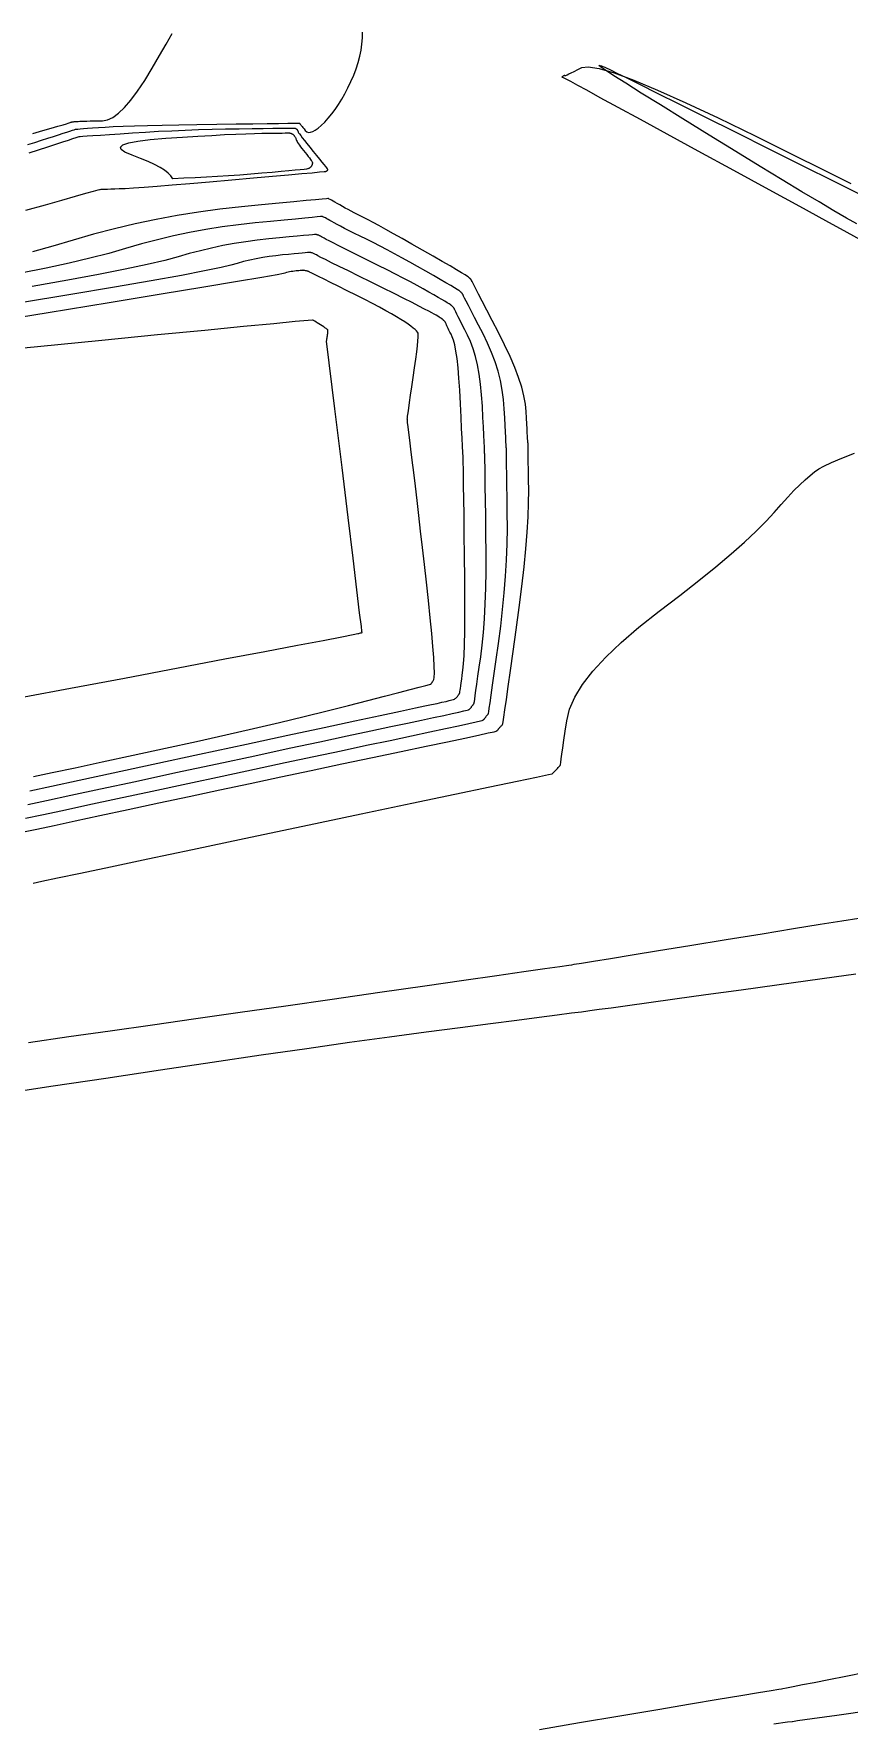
# Model space of a CAD drawing. Header units: metres. Extents: x 729358 to 732680, y 1423022 to 1426117.
# Drawn here: x 731076.9 to 731117.9, y 1425602.3 to 1425687.4 of the extents above; entities that cross this region are included whole.
import ezdxf

# ---------------------------------------------------------------- set-up
doc = ezdxf.new("R2010")
doc.units = ezdxf.units.M
doc.header["$MEASUREMENT"] = 0
doc.layers.add('CONTOUR', color=59, linetype='Continuous')
doc.layers.add('INDEX-CON', color=252, linetype='Continuous')

# ---------------------------------------------------------------- blocks, each defined once
blk = doc.blocks.new('ct 50 rai')
at = {"layer": 'CONTOUR'}
for points in [[(74.554, -97.227), (74.917, -97.116), (75.254, -97.011), (75.566, -96.912), (75.853, -96.819), (76.11, -96.735), (76.334, -96.661), (76.525, -96.599), (76.682, -96.548), (76.806, -96.507), (76.897, -96.478), (76.954, -96.46), (76.978, -96.453), (77.007, -96.45), (77.081, -96.445), (77.199, -96.436), (77.362, -96.425), (77.569, -96.41), (77.821, -96.393), (78.117, -96.373), (78.458, -96.35), (78.863, -96.326), (79.353, -96.304), (79.927, -96.283), (80.586, -96.264), (81.33, -96.246), (82.158, -96.23), (83.07, -96.215), (84.068, -96.202), (85.042, -96.19), (85.887, -96.18), (86.602, -96.171), (87.187, -96.164), (87.642, -96.158), (87.968, -96.154), (88.163, -96.152), (88.229, -96.151), (88.23, -96.151), (88.231, -96.152), (88.232, -96.152), (88.233, -96.152), (88.234, -96.153), (88.235, -96.153), (88.236, -96.153), (88.238, -96.154), (88.239, -96.155), (88.24, -96.156), (88.242, -96.156), (88.243, -96.157), (88.244, -96.158), (88.245, -96.159), (88.246, -96.16), (88.247, -96.162), (88.248, -96.163), (88.249, -96.165), (88.25, -96.167), (88.251, -96.169), (88.252, -96.171), (88.253, -96.173), (88.255, -96.176), (88.256, -96.179), (88.261, -96.187), (88.274, -96.205), (88.296, -96.233), (88.325, -96.27), (88.363, -96.317), (88.409, -96.374), (88.463, -96.441), (88.525, -96.517), (88.598, -96.582), (88.685, -96.613), (88.787, -96.611), (88.902, -96.575), (89.032, -96.505), (89.176, -96.402), (89.335, -96.265), (89.507, -96.095), (89.685, -95.899), (89.859, -95.687), (90.03, -95.457), (90.196, -95.21), (90.36, -94.947), (90.519, -94.666), (90.675, -94.368), (90.828, -94.053), (90.968, -93.731), (91.09, -93.412), (91.191, -93.096), (91.273, -92.783), (91.335, -92.473), (91.378, -92.166), (91.401, -91.861), (91.405, -91.56)], [(116.243, -139.006), (115.146, -139.158), (113.818, -139.342), (112.26, -139.558), (110.47, -139.806), (108.683, -140.053), (107.135, -140.267), (105.825, -140.449), (104.753, -140.597), (103.919, -140.712), (103.324, -140.795), (102.966, -140.844), (102.847, -140.861), (102.847, -140.861), (102.847, -140.861), (102.846, -140.861), (102.846, -140.861), (102.846, -140.861), (102.846, -140.861), (102.845, -140.861), (102.845, -140.861), (102.743, -140.874), (102.437, -140.914), (101.927, -140.98), (101.214, -141.072), (100.297, -141.19), (99.177, -141.335), (97.852, -141.506), (96.325, -141.703), (94.62, -141.927), (92.765, -142.179), (90.76, -142.457), (88.606, -142.762), (86.301, -143.095), (83.846, -143.454), (81.241, -143.841), (78.486, -144.254), (75.833, -144.655), (73.534, -145.002)], [(74.591, -142.441), (76.621, -142.154), (78.702, -141.859), (80.835, -141.556), (83.02, -141.245), (85.256, -140.926), (87.544, -140.599), (89.883, -140.264), (92.275, -139.92), (94.541, -139.595), (96.505, -139.312), (98.167, -139.074), (99.526, -138.878), (100.584, -138.726), (101.339, -138.618), (101.793, -138.552), (101.944, -138.531), (101.944, -138.531), (101.944, -138.531), (101.945, -138.531), (101.945, -138.531), (101.945, -138.531), (101.945, -138.531), (101.945, -138.531), (101.946, -138.531), (102.067, -138.511), (102.431, -138.452), (103.038, -138.353), (103.887, -138.215), (104.979, -138.037), (106.313, -137.82), (107.89, -137.564), (109.709, -137.268), (111.529, -136.972), (113.107, -136.715), (114.443, -136.497), (115.537, -136.319), (116.389, -136.18)], [(116.295, -101.219), (115.777, -100.93), (115.141, -100.564), (114.387, -100.12), (113.515, -99.6), (112.525, -99.003), (111.418, -98.329), (110.193, -97.578), (108.85, -96.751), (107.537, -95.938), (106.402, -95.232), (105.443, -94.634), (104.662, -94.143), (104.059, -93.759), (103.632, -93.482), (103.384, -93.313), (103.312, -93.25), (103.337, -93.246), (103.378, -93.253), (103.436, -93.269), (103.509, -93.296), (103.598, -93.332), (103.704, -93.379), (103.825, -93.436), (103.963, -93.503), (104.214, -93.628), (104.676, -93.858), (105.35, -94.194), (106.235, -94.636), (107.332, -95.183), (108.64, -95.835), (110.159, -96.593), (111.89, -97.456), (113.611, -98.315), (115.104, -99.06), (116.367, -99.69)], [(117.023, -176.091), (115.285, -176.337), (114.044, -176.513), (113.299, -176.618), (113.05, -176.654), (113.049, -176.654), (113.049, -176.654), (113.048, -176.654), (113.047, -176.654), (113.046, -176.654), (113.046, -176.654), (113.045, -176.654), (113.044, -176.655), (112.809, -176.686), (112.105, -176.78)], [(100.325, -177.04), (102.339, -176.692), (104.364, -176.351), (106.269, -176.033), (107.92, -175.758), (109.317, -175.525), (110.46, -175.335), (111.349, -175.187), (111.984, -175.081), (112.365, -175.017), (112.493, -174.996), (112.559, -174.983), (112.758, -174.944), (113.09, -174.879), (113.554, -174.789), (114.151, -174.672), (114.88, -174.53), (115.741, -174.361), (116.735, -174.167)]]:
    blk.add_lwpolyline(points, dxfattribs=at)
at = {"layer": 'CONTOUR', "flags": 128}
for points in [[(81.855, -98.946), (81.766, -98.808), (81.63, -98.668), (81.447, -98.524), (81.216, -98.379), (80.937, -98.23), (80.611, -98.08), (80.237, -97.926), (79.815, -97.77), (79.452, -97.619), (79.254, -97.481), (79.219, -97.355), (79.349, -97.241), (79.644, -97.139), (80.102, -97.05), (80.725, -96.973), (81.512, -96.908), (82.348, -96.853), (83.118, -96.805), (83.821, -96.763), (84.458, -96.728), (85.028, -96.701), (85.532, -96.679), (85.97, -96.665), (86.34, -96.658), (86.658, -96.654), (86.934, -96.651), (87.169, -96.648), (87.363, -96.646), (87.516, -96.644), (87.629, -96.644), (87.7, -96.643), (87.73, -96.644), (87.741, -96.645), (87.752, -96.647), (87.765, -96.65), (87.779, -96.654), (87.794, -96.659), (87.811, -96.665), (87.829, -96.673), (87.847, -96.681), (87.867, -96.69), (87.885, -96.7), (87.902, -96.712), (87.918, -96.724), (87.934, -96.737), (87.949, -96.752), (87.963, -96.767), (87.975, -96.784), (87.988, -96.802), (88.001, -96.824), (88.015, -96.849), (88.03, -96.877), (88.044, -96.908), (88.06, -96.942), (88.076, -96.98), (88.092, -97.02), (88.113, -97.067), (88.144, -97.122), (88.183, -97.185), (88.231, -97.257), (88.289, -97.337), (88.355, -97.426), (88.431, -97.523), (88.515, -97.629), (88.599, -97.733), (88.672, -97.825), (88.734, -97.904), (88.785, -97.972), (88.825, -98.027), (88.855, -98.071), (88.874, -98.102), (88.881, -98.121), (88.883, -98.134), (88.884, -98.148), (88.884, -98.162), (88.883, -98.178), (88.881, -98.194), (88.878, -98.21), (88.874, -98.227), (88.869, -98.245), (88.863, -98.263), (88.855, -98.281), (88.847, -98.298), (88.837, -98.314), (88.826, -98.33), (88.814, -98.345), (88.801, -98.36), (88.787, -98.374), (88.771, -98.388), (88.755, -98.4), (88.738, -98.412), (88.72, -98.422), (88.702, -98.432), (88.682, -98.441), (88.662, -98.449), (88.641, -98.455), (88.587, -98.464), (88.465, -98.479), (88.277, -98.498), (88.023, -98.523), (87.702, -98.553), (87.314, -98.589), (86.859, -98.63), (86.338, -98.676), (85.783, -98.723), (85.227, -98.766), (84.668, -98.806), (84.109, -98.842), (83.547, -98.873), (82.985, -98.902), (82.42, -98.926), (81.855, -98.946)], [(74.452, -131.155), (75.262, -130.98), (76.303, -130.757), (77.576, -130.483), (79.08, -130.16), (80.815, -129.787), (82.621, -129.399), (84.339, -129.03), (85.969, -128.682), (87.51, -128.352), (88.963, -128.043), (90.328, -127.753), (91.604, -127.483), (92.793, -127.232), (93.866, -127.005), (94.799, -126.808), (95.591, -126.639), (96.242, -126.5), (96.753, -126.389), (97.122, -126.308), (97.351, -126.255), (97.439, -126.232), (97.457, -126.222), (97.474, -126.211), (97.489, -126.2), (97.504, -126.187), (97.518, -126.174), (97.532, -126.159), (97.544, -126.144), (97.556, -126.128), (97.568, -126.111), (97.58, -126.093), (97.593, -126.076), (97.608, -126.058), (97.623, -126.041), (97.638, -126.022), (97.655, -126.004), (97.673, -125.986), (97.69, -125.967), (97.705, -125.95), (97.718, -125.932), (97.729, -125.916), (97.738, -125.9), (97.745, -125.885), (97.75, -125.87), (97.754, -125.856), (97.764, -125.789), (97.788, -125.616), (97.828, -125.336), (97.883, -124.951), (97.953, -124.459), (98.038, -123.861), (98.137, -123.157), (98.252, -122.347), (98.366, -121.489), (98.463, -120.64), (98.544, -119.801), (98.608, -118.971), (98.655, -118.151), (98.686, -117.341), (98.7, -116.541), (98.697, -115.75), (98.687, -115.013), (98.678, -114.374), (98.671, -113.832), (98.664, -113.389), (98.66, -113.044), (98.656, -112.796), (98.654, -112.647), (98.653, -112.595), (98.653, -112.592), (98.653, -112.59), (98.653, -112.586), (98.653, -112.583), (98.653, -112.58), (98.653, -112.576), (98.653, -112.572), (98.652, -112.569), (98.652, -112.564), (98.652, -112.558), (98.651, -112.55), (98.65, -112.542), (98.649, -112.532), (98.648, -112.52), (98.646, -112.508), (98.644, -112.493), (98.641, -112.45), (98.635, -112.349), (98.627, -112.191), (98.616, -111.975), (98.602, -111.702), (98.585, -111.371), (98.567, -110.983), (98.545, -110.538), (98.508, -110.064), (98.444, -109.591), (98.351, -109.118), (98.232, -108.645), (98.084, -108.173), (97.909, -107.702), (97.706, -107.23), (97.475, -106.76), (97.245, -106.317), (97.045, -105.932), (96.876, -105.604), (96.736, -105.332), (96.626, -105.117), (96.546, -104.96), (96.496, -104.859), (96.476, -104.815), (96.47, -104.799), (96.464, -104.785), (96.457, -104.77), (96.449, -104.757), (96.44, -104.744), (96.431, -104.731), (96.421, -104.719), (96.41, -104.708), (96.399, -104.697), (96.389, -104.688), (96.381, -104.68), (96.374, -104.673), (96.367, -104.667), (96.362, -104.663), (96.359, -104.66), (96.356, -104.659), (96.353, -104.657), (96.35, -104.653), (96.344, -104.649), (96.338, -104.642), (96.33, -104.634), (96.32, -104.625), (96.31, -104.614), (96.298, -104.601), (96.26, -104.574), (96.172, -104.519), (96.034, -104.436), (95.846, -104.325), (95.607, -104.186), (95.319, -104.019), (94.98, -103.824), (94.591, -103.601), (94.182, -103.369), (93.783, -103.146), (93.395, -102.932), (93.017, -102.728), (92.649, -102.532), (92.292, -102.346), (91.944, -102.168), (91.608, -102), (91.29, -101.843), (91.001, -101.699), (90.741, -101.568), (90.509, -101.45), (90.306, -101.345), (90.131, -101.253), (89.985, -101.174), (89.867, -101.107), (89.77, -101.051), (89.683, -101.003), (89.608, -100.961), (89.545, -100.926), (89.493, -100.899), (89.452, -100.878), (89.422, -100.865), (89.404, -100.859), (89.392, -100.857), (89.381, -100.855), (89.372, -100.853), (89.364, -100.852), (89.357, -100.851), (89.352, -100.851), (89.348, -100.85), (89.346, -100.85), (89.292, -100.856), (89.134, -100.871), (88.872, -100.896), (88.506, -100.932), (88.035, -100.977), (87.461, -101.033), (86.782, -101.098), (85.999, -101.174), (85.167, -101.265), (84.34, -101.375), (83.518, -101.506), (82.701, -101.658), (81.889, -101.829), (81.083, -102.02), (80.281, -102.232), (79.485, -102.463), (78.639, -102.707), (77.689, -102.953), (76.635, -103.202), (75.478, -103.454), (74.217, -103.709)], [(74.656, -129.771), (75.745, -129.537), (77.145, -129.236), (78.856, -128.868), (80.878, -128.433), (83.211, -127.932), (85.565, -127.426), (87.652, -126.978), (89.471, -126.587), (91.022, -126.254), (92.305, -125.979), (93.321, -125.762), (94.069, -125.602), (94.549, -125.501), (94.875, -125.431), (95.161, -125.37), (95.406, -125.316), (95.612, -125.269), (95.777, -125.231), (95.902, -125.199), (95.987, -125.175), (96.031, -125.159), (96.055, -125.146), (96.078, -125.132), (96.099, -125.116), (96.12, -125.099), (96.139, -125.08), (96.158, -125.06), (96.175, -125.039), (96.191, -125.017), (96.205, -124.995), (96.219, -124.975), (96.231, -124.957), (96.242, -124.942), (96.252, -124.929), (96.26, -124.918), (96.268, -124.909), (96.274, -124.902), (96.279, -124.896), (96.284, -124.888), (96.289, -124.878), (96.293, -124.866), (96.297, -124.853), (96.301, -124.838), (96.305, -124.822), (96.308, -124.804), (96.313, -124.77), (96.323, -124.706), (96.336, -124.613), (96.354, -124.49), (96.376, -124.338), (96.402, -124.155), (96.432, -123.943), (96.466, -123.701), (96.499, -123.387), (96.526, -122.957), (96.546, -122.412), (96.559, -121.751), (96.565, -120.975), (96.565, -120.084), (96.559, -119.077), (96.546, -117.955), (96.53, -116.848), (96.517, -115.889), (96.505, -115.076), (96.496, -114.411), (96.489, -113.892), (96.484, -113.521), (96.48, -113.296), (96.479, -113.219), (96.479, -113.215), (96.479, -113.211), (96.479, -113.206), (96.479, -113.201), (96.479, -113.196), (96.479, -113.191), (96.478, -113.185), (96.478, -113.179), (96.478, -113.173), (96.478, -113.168), (96.478, -113.163), (96.477, -113.158), (96.477, -113.154), (96.477, -113.151), (96.476, -113.148), (96.476, -113.145), (96.474, -113.098), (96.467, -112.962), (96.456, -112.737), (96.441, -112.424), (96.421, -112.021), (96.397, -111.53), (96.369, -110.95), (96.337, -110.281), (96.3, -109.604), (96.26, -109), (96.215, -108.469), (96.166, -108.01), (96.113, -107.625), (96.055, -107.312), (95.994, -107.073), (95.928, -106.906), (95.864, -106.782), (95.807, -106.671), (95.758, -106.574), (95.716, -106.489), (95.682, -106.417), (95.655, -106.358), (95.635, -106.312), (95.623, -106.279), (95.613, -106.254), (95.603, -106.229), (95.591, -106.205), (95.578, -106.182), (95.563, -106.16), (95.547, -106.138), (95.53, -106.118), (95.511, -106.099), (95.493, -106.081), (95.477, -106.065), (95.463, -106.052), (95.45, -106.041), (95.44, -106.031), (95.432, -106.024), (95.425, -106.019), (95.421, -106.016), (95.418, -106.015), (95.414, -106.012), (95.411, -106.01), (95.407, -106.007), (95.404, -106.004), (95.4, -106.001), (95.397, -105.998), (95.393, -105.994), (95.382, -105.986), (95.357, -105.97), (95.318, -105.947), (95.264, -105.915), (95.195, -105.875), (95.112, -105.827), (95.015, -105.771), (94.904, -105.708), (94.752, -105.624), (94.534, -105.509), (94.25, -105.362), (93.9, -105.185), (93.484, -104.975), (93.002, -104.734), (92.453, -104.462), (91.839, -104.158), (91.229, -103.858), (90.695, -103.594), (90.237, -103.367), (89.855, -103.177), (89.549, -103.024), (89.318, -102.908), (89.163, -102.828), (89.085, -102.786), (89.045, -102.764), (89.007, -102.744), (88.972, -102.726), (88.938, -102.711), (88.907, -102.698), (88.879, -102.688), (88.852, -102.68), (88.828, -102.674), (88.806, -102.67), (88.787, -102.666), (88.77, -102.663), (88.755, -102.661), (88.743, -102.659), (88.734, -102.658), (88.726, -102.657), (88.722, -102.657), (88.698, -102.66), (88.633, -102.666), (88.527, -102.677), (88.379, -102.691), (88.19, -102.709), (87.96, -102.731), (87.689, -102.758), (87.377, -102.788), (87.045, -102.824), (86.715, -102.868), (86.387, -102.92), (86.061, -102.981), (85.737, -103.049), (85.415, -103.125), (85.095, -103.21), (84.777, -103.302), (84.29, -103.424), (83.46, -103.595), (82.289, -103.817), (80.776, -104.089), (78.921, -104.411), (76.725, -104.784), (74.187, -105.206)], [(89.6, -107.126), (89.601, -107.12), (89.602, -107.106), (89.605, -107.084), (89.61, -107.054), (89.615, -107.016), (89.622, -106.969), (89.63, -106.915), (89.639, -106.853), (89.648, -106.79), (89.655, -106.735), (89.661, -106.688), (89.666, -106.648), (89.669, -106.616), (89.671, -106.591), (89.671, -106.574), (89.67, -106.565), (89.663, -106.556), (89.644, -106.541), (89.614, -106.519), (89.572, -106.49), (89.519, -106.454), (89.455, -106.412), (89.38, -106.363), (89.293, -106.307), (89.206, -106.252), (89.131, -106.204), (89.067, -106.164), (89.015, -106.13), (88.975, -106.105), (88.946, -106.086), (88.928, -106.075), (88.923, -106.071), (88.922, -106.071), (88.921, -106.071), (88.919, -106.07), (88.916, -106.069), (88.912, -106.068), (88.908, -106.067), (88.902, -106.066), (88.896, -106.064), (88.674, -106.084), (88.021, -106.145), (86.937, -106.25), (85.421, -106.396), (83.474, -106.585), (81.096, -106.817), (78.287, -107.091), (75.047, -107.407), (71.758, -107.731)], [(74.37, -125.048), (76.715, -124.605), (79.421, -124.093), (82.131, -123.581), (84.485, -123.135), (86.486, -122.756), (88.132, -122.443), (89.424, -122.197), (90.361, -122.018), (90.944, -121.904), (91.173, -121.858), (91.221, -121.845), (91.263, -121.835), (91.299, -121.825), (91.328, -121.818), (91.351, -121.812), (91.367, -121.808), (91.377, -121.805), (91.38, -121.804), (91.38, -121.804), (91.38, -121.804), (91.38, -121.803), (91.381, -121.803), (91.381, -121.802), (91.382, -121.802), (91.382, -121.801), (91.383, -121.8), (91.383, -121.798), (91.383, -121.795), (91.383, -121.789), (91.383, -121.782), (91.382, -121.774), (91.381, -121.763), (91.38, -121.751), (91.378, -121.737), (91.349, -121.496), (91.265, -120.802), (91.125, -119.655), (90.931, -118.055), (90.681, -116.002), (90.376, -113.496), (90.015, -110.537), (89.6, -107.126)]]:
    blk.add_lwpolyline(points, dxfattribs=at)
at = {"layer": 'INDEX-CON'}
for points in [[(74.82, -96.667), (75.321, -96.523), (75.74, -96.402), (76.077, -96.304), (76.333, -96.229), (76.507, -96.178), (76.6, -96.149), (76.649, -96.133), (76.691, -96.119), (76.727, -96.107), (76.757, -96.097), (76.781, -96.09), (76.798, -96.084), (76.809, -96.081), (76.813, -96.079), (76.819, -96.079), (76.833, -96.078), (76.855, -96.076), (76.886, -96.074), (76.925, -96.071), (76.973, -96.068), (77.029, -96.064), (77.094, -96.06), (77.173, -96.055), (77.274, -96.051), (77.396, -96.047), (77.539, -96.043), (77.704, -96.039), (77.889, -96.036), (78.096, -96.033), (78.324, -96.03), (78.572, -95.986), (78.839, -95.86), (79.123, -95.651), (79.427, -95.361), (79.748, -94.988), (80.088, -94.534), (80.447, -93.997), (80.824, -93.378), (81.193, -92.745), (81.527, -92.164), (81.827, -91.637)], [(74.824, -134.424), (75.26, -134.331), (76.057, -134.163), (77.214, -133.918), (78.731, -133.598), (80.608, -133.202), (82.846, -132.73), (85.444, -132.183), (88.402, -131.56), (91.344, -130.94), (93.894, -130.402), (96.052, -129.948), (97.818, -129.576), (99.192, -129.286), (100.173, -129.079), (100.763, -128.954), (100.96, -128.912), (100.961, -128.912), (100.963, -128.911), (100.964, -128.91), (100.965, -128.909), (100.966, -128.908), (100.967, -128.907), (100.968, -128.906), (100.969, -128.905), (100.973, -128.9), (100.983, -128.89), (100.999, -128.873), (101.021, -128.85), (101.049, -128.82), (101.083, -128.784), (101.124, -128.743), (101.17, -128.694), (101.216, -128.646), (101.257, -128.604), (101.291, -128.569), (101.318, -128.54), (101.34, -128.517), (101.356, -128.5), (101.365, -128.49), (101.368, -128.486), (101.374, -128.45), (101.388, -128.344), (101.413, -128.169), (101.448, -127.923), (101.493, -127.608), (101.547, -127.224), (101.612, -126.769), (101.686, -126.245), (101.828, -125.669), (102.096, -125.061), (102.489, -124.42), (103.008, -123.747), (103.653, -123.041), (104.424, -122.302), (105.32, -121.53), (106.342, -120.726), (107.382, -119.931), (108.331, -119.185), (109.19, -118.489), (109.959, -117.842), (110.637, -117.245), (111.225, -116.698), (111.722, -116.201), (112.129, -115.753), (112.48, -115.349), (112.812, -114.983), (113.123, -114.653), (113.414, -114.361), (113.685, -114.106), (113.935, -113.888), (114.166, -113.708), (114.376, -113.565), (114.638, -113.421), (115.023, -113.24), (115.533, -113.02), (116.166, -112.762)], [(116.628, -102.104), (115.796, -101.65), (114.727, -101.066), (113.421, -100.353), (111.877, -99.51), (110.097, -98.537), (108.308, -97.56), (106.742, -96.705), (105.398, -95.971), (104.276, -95.358), (103.375, -94.866), (102.697, -94.496), (102.241, -94.247), (102.007, -94.119), (101.891, -94.056), (101.789, -94.001), (101.701, -93.954), (101.627, -93.916), (101.567, -93.885), (101.521, -93.863), (101.489, -93.848), (101.47, -93.842), (101.461, -93.839), (101.457, -93.835), (101.457, -93.828), (101.461, -93.82), (101.469, -93.81), (101.482, -93.798), (101.5, -93.784), (101.521, -93.769), (101.543, -93.754), (101.562, -93.743), (101.577, -93.736), (101.588, -93.732), (101.595, -93.731), (101.599, -93.734), (101.599, -93.741), (101.595, -93.751), (101.604, -93.755), (101.64, -93.743), (101.704, -93.716), (101.796, -93.674), (101.916, -93.616), (102.064, -93.543), (102.239, -93.454), (102.443, -93.349), (102.769, -93.305), (103.314, -93.396), (104.078, -93.623), (105.059, -93.986), (106.26, -94.485), (107.678, -95.119), (109.315, -95.889), (111.171, -96.794), (113.016, -97.709), (114.621, -98.504), (115.987, -99.181)], [(74.35, -131.846), (75.021, -131.702), (75.883, -131.517), (76.936, -131.291), (78.18, -131.023), (79.616, -130.714), (81.149, -130.385), (82.683, -130.057), (84.218, -129.729), (85.754, -129.402), (87.292, -129.075), (88.832, -128.748), (90.372, -128.423), (91.914, -128.097), (93.362, -127.792), (94.618, -127.527), (95.683, -127.301), (96.557, -127.115), (97.24, -126.969), (97.732, -126.862), (98.034, -126.795), (98.144, -126.768), (98.158, -126.76), (98.171, -126.751), (98.184, -126.742), (98.196, -126.732), (98.208, -126.721), (98.219, -126.709), (98.229, -126.696), (98.238, -126.683), (98.249, -126.669), (98.261, -126.653), (98.274, -126.635), (98.29, -126.617), (98.308, -126.596), (98.327, -126.575), (98.349, -126.552), (98.372, -126.527), (98.395, -126.503), (98.415, -126.481), (98.432, -126.46), (98.447, -126.441), (98.458, -126.423), (98.467, -126.408), (98.473, -126.394), (98.477, -126.382), (98.489, -126.298), (98.521, -126.07), (98.574, -125.698), (98.648, -125.181), (98.741, -124.52), (98.856, -123.715), (98.99, -122.765), (99.145, -121.67), (99.3, -120.54), (99.432, -119.481), (99.543, -118.495), (99.633, -117.581), (99.7, -116.74), (99.746, -115.97), (99.771, -115.273), (99.773, -114.648), (99.766, -114.095), (99.759, -113.616), (99.753, -113.211), (99.748, -112.878), (99.745, -112.619), (99.742, -112.434), (99.741, -112.322), (99.74, -112.283), (99.74, -112.281), (99.74, -112.279), (99.74, -112.277), (99.74, -112.274), (99.74, -112.272), (99.74, -112.269), (99.74, -112.266), (99.74, -112.263), (99.739, -112.259), (99.739, -112.253), (99.738, -112.244), (99.737, -112.233), (99.735, -112.22), (99.733, -112.205), (99.731, -112.188), (99.728, -112.168), (99.725, -112.126), (99.719, -112.043), (99.712, -111.918), (99.703, -111.751), (99.692, -111.542), (99.68, -111.292), (99.665, -111), (99.649, -110.667), (99.612, -110.295), (99.536, -109.886), (99.42, -109.443), (99.264, -108.963), (99.07, -108.448), (98.835, -107.896), (98.561, -107.309), (98.248, -106.686), (97.936, -106.085), (97.664, -105.563), (97.434, -105.119), (97.246, -104.754), (97.098, -104.468), (96.992, -104.26), (96.926, -104.132), (96.902, -104.082), (96.899, -104.072), (96.895, -104.062), (96.89, -104.053), (96.885, -104.044), (96.879, -104.036), (96.873, -104.027), (96.866, -104.019), (96.859, -104.012), (96.852, -104.005), (96.846, -103.999), (96.84, -103.994), (96.835, -103.989), (96.831, -103.985), (96.828, -103.983), (96.825, -103.981), (96.824, -103.98), (96.821, -103.978), (96.817, -103.974), (96.811, -103.968), (96.803, -103.96), (96.793, -103.949), (96.78, -103.937), (96.766, -103.922), (96.75, -103.905), (96.699, -103.868), (96.58, -103.793), (96.393, -103.68), (96.137, -103.53), (95.814, -103.341), (95.422, -103.115), (94.962, -102.85), (94.434, -102.548), (93.897, -102.242), (93.408, -101.965), (92.967, -101.717), (92.575, -101.499), (92.232, -101.311), (91.937, -101.151), (91.69, -101.021), (91.492, -100.921), (91.321, -100.836), (91.154, -100.752), (90.993, -100.669), (90.836, -100.586), (90.685, -100.505), (90.538, -100.425), (90.396, -100.346), (90.259, -100.268), (90.132, -100.195), (90.022, -100.132), (89.927, -100.078), (89.848, -100.034), (89.785, -99.999), (89.738, -99.974), (89.707, -99.958), (89.691, -99.952), (89.684, -99.951), (89.678, -99.95), (89.673, -99.949), (89.668, -99.948), (89.664, -99.947), (89.661, -99.947), (89.659, -99.947), (89.658, -99.947), (89.589, -99.953), (89.384, -99.973), (89.044, -100.006), (88.569, -100.052), (87.958, -100.111), (87.211, -100.183), (86.329, -100.269), (85.311, -100.367), (84.229, -100.485), (83.153, -100.629), (82.084, -100.799), (81.021, -100.996), (79.966, -101.219), (78.917, -101.468), (77.874, -101.743), (76.838, -102.044), (75.813, -102.348), (74.803, -102.631)], [(74.554, -130.463), (75.504, -130.259), (76.724, -129.996), (78.216, -129.676), (79.979, -129.297), (82.013, -128.859), (84.093, -128.412), (85.996, -128.004), (87.72, -127.634), (89.266, -127.303), (90.634, -127.011), (91.824, -126.757), (92.837, -126.542), (93.671, -126.366), (94.37, -126.218), (94.98, -126.089), (95.499, -125.978), (95.927, -125.885), (96.265, -125.81), (96.512, -125.753), (96.669, -125.715), (96.735, -125.695), (96.756, -125.684), (96.776, -125.672), (96.794, -125.658), (96.812, -125.643), (96.829, -125.627), (96.845, -125.61), (96.859, -125.592), (96.873, -125.572), (96.886, -125.553), (96.899, -125.534), (96.912, -125.517), (96.925, -125.5), (96.937, -125.485), (96.949, -125.47), (96.961, -125.456), (96.973, -125.444), (96.984, -125.431), (96.994, -125.419), (97.003, -125.405), (97.011, -125.391), (97.018, -125.377), (97.023, -125.362), (97.028, -125.346), (97.031, -125.33), (97.038, -125.279), (97.056, -125.161), (97.082, -124.975), (97.118, -124.721), (97.164, -124.398), (97.22, -124.008), (97.285, -123.55), (97.359, -123.024), (97.433, -122.438), (97.495, -121.798), (97.545, -121.106), (97.583, -120.361), (97.61, -119.563), (97.626, -118.712), (97.629, -117.809), (97.622, -116.852), (97.609, -115.93), (97.597, -115.131), (97.588, -114.454), (97.58, -113.9), (97.574, -113.468), (97.57, -113.159), (97.567, -112.972), (97.566, -112.907), (97.566, -112.904), (97.566, -112.9), (97.566, -112.896), (97.566, -112.892), (97.566, -112.888), (97.566, -112.883), (97.566, -112.879), (97.565, -112.874), (97.565, -112.869), (97.565, -112.863), (97.564, -112.857), (97.564, -112.85), (97.563, -112.843), (97.562, -112.835), (97.561, -112.828), (97.56, -112.819), (97.557, -112.774), (97.551, -112.655), (97.541, -112.464), (97.528, -112.199), (97.511, -111.862), (97.491, -111.451), (97.468, -110.967), (97.441, -110.409), (97.404, -109.834), (97.352, -109.295), (97.283, -108.793), (97.199, -108.328), (97.098, -107.899), (96.982, -107.507), (96.85, -107.152), (96.701, -106.833), (96.555, -106.55), (96.426, -106.302), (96.317, -106.089), (96.226, -105.91), (96.154, -105.767), (96.1, -105.659), (96.066, -105.586), (96.049, -105.547), (96.042, -105.526), (96.033, -105.507), (96.024, -105.488), (96.013, -105.469), (96.002, -105.452), (95.989, -105.435), (95.975, -105.419), (95.961, -105.403), (95.946, -105.389), (95.933, -105.377), (95.922, -105.366), (95.912, -105.357), (95.904, -105.349), (95.897, -105.344), (95.892, -105.34), (95.889, -105.338), (95.886, -105.336), (95.882, -105.333), (95.877, -105.329), (95.872, -105.325), (95.867, -105.319), (95.86, -105.313), (95.853, -105.306), (95.845, -105.298), (95.821, -105.28), (95.765, -105.245), (95.676, -105.191), (95.555, -105.12), (95.401, -105.03), (95.216, -104.923), (94.998, -104.798), (94.747, -104.654), (94.467, -104.497), (94.159, -104.328), (93.823, -104.147), (93.458, -103.956), (93.066, -103.754), (92.647, -103.54), (92.199, -103.315), (91.723, -103.079), (91.26, -102.85), (90.848, -102.646), (90.489, -102.467), (90.182, -102.313), (89.927, -102.184), (89.725, -102.08), (89.574, -102.001), (89.476, -101.947), (89.407, -101.908), (89.345, -101.873), (89.29, -101.844), (89.242, -101.819), (89.2, -101.798), (89.165, -101.783), (89.137, -101.772), (89.116, -101.767), (89.099, -101.763), (89.084, -101.761), (89.071, -101.758), (89.059, -101.756), (89.05, -101.755), (89.043, -101.754), (89.037, -101.754), (89.034, -101.754), (88.995, -101.758), (88.883, -101.769), (88.699, -101.786), (88.442, -101.811), (88.113, -101.843), (87.71, -101.882), (87.236, -101.928), (86.688, -101.981), (86.106, -102.044), (85.527, -102.122), (84.952, -102.213), (84.381, -102.319), (83.813, -102.439), (83.249, -102.573), (82.688, -102.721), (82.131, -102.883), (81.464, -103.065), (80.575, -103.274), (79.462, -103.51), (78.127, -103.771), (76.569, -104.06), (74.788, -104.375)], [(74.851, -129.059), (75.791, -128.857), (76.941, -128.61), (78.299, -128.318), (79.866, -127.981), (81.498, -127.628), (83.05, -127.286), (84.524, -126.955), (85.918, -126.636), (87.233, -126.328), (88.468, -126.032), (89.625, -125.748), (90.702, -125.475), (91.674, -125.224), (92.517, -125.007), (93.231, -124.823), (93.814, -124.673), (94.268, -124.556), (94.593, -124.473), (94.787, -124.422), (94.852, -124.406), (94.854, -124.402), (94.861, -124.391), (94.872, -124.373), (94.887, -124.348), (94.907, -124.316), (94.932, -124.276), (94.96, -124.229), (94.993, -124.175), (95.02, -124.062), (95.029, -123.839), (95.022, -123.506), (94.997, -123.062), (94.954, -122.508), (94.895, -121.844), (94.818, -121.069), (94.724, -120.184), (94.623, -119.261), (94.524, -118.372), (94.428, -117.516), (94.335, -116.695), (94.244, -115.907), (94.156, -115.153), (94.07, -114.433), (93.988, -113.747), (93.911, -113.12), (93.845, -112.575), (93.789, -112.112), (93.743, -111.733), (93.707, -111.436), (93.681, -111.222), (93.666, -111.091), (93.661, -111.042), (93.665, -111.003), (93.679, -110.901), (93.703, -110.735), (93.735, -110.505), (93.778, -110.212), (93.829, -109.856), (93.89, -109.436), (93.961, -108.952), (94.031, -108.466), (94.089, -108.04), (94.136, -107.672), (94.173, -107.364), (94.198, -107.115), (94.211, -106.924), (94.214, -106.793), (94.205, -106.721), (94.18, -106.674), (94.13, -106.615), (94.058, -106.546), (93.962, -106.466), (93.843, -106.376), (93.7, -106.274), (93.534, -106.162), (93.345, -106.04), (93.127, -105.905), (92.874, -105.757), (92.587, -105.595), (92.266, -105.42), (91.91, -105.232), (91.52, -105.031), (91.096, -104.816), (90.637, -104.588), (90.19, -104.367), (89.801, -104.175), (89.471, -104.012), (89.198, -103.878), (88.985, -103.772), (88.829, -103.694), (88.732, -103.646), (88.693, -103.626), (88.682, -103.62), (88.669, -103.615), (88.653, -103.609), (88.635, -103.603), (88.615, -103.598), (88.592, -103.592), (88.567, -103.587), (88.54, -103.581), (88.513, -103.576), (88.489, -103.572), (88.468, -103.568), (88.451, -103.565), (88.436, -103.563), (88.424, -103.562), (88.416, -103.561), (88.41, -103.561), (88.401, -103.562), (88.382, -103.564), (88.354, -103.567), (88.316, -103.57), (88.268, -103.575), (88.21, -103.581), (88.142, -103.587), (88.065, -103.595), (87.983, -103.604), (87.902, -103.615), (87.821, -103.627), (87.74, -103.642), (87.66, -103.659), (87.581, -103.678), (87.502, -103.699), (87.424, -103.722), (87.115, -103.782), (86.346, -103.917), (85.116, -104.125), (83.425, -104.407), (81.274, -104.763), (78.661, -105.192), (75.588, -105.696), (72.055, -106.273)]]:
    blk.add_lwpolyline(points, dxfattribs=at)
at = {"layer": 'INDEX-CON', "flags": 128}
blk.add_lwpolyline([(74.625, -97.647), (75.106, -97.49), (75.572, -97.337), (75.977, -97.204), (76.322, -97.091), (76.607, -96.998), (76.831, -96.925), (76.995, -96.872), (77.099, -96.839), (77.142, -96.827), (77.195, -96.822), (77.329, -96.811), (77.543, -96.796), (77.838, -96.775), (78.213, -96.749), (78.669, -96.718), (79.205, -96.682), (79.822, -96.64), (80.481, -96.598), (81.143, -96.561), (81.81, -96.528), (82.481, -96.499), (83.156, -96.475), (83.835, -96.455), (84.517, -96.44), (85.204, -96.43), (85.85, -96.422), (86.411, -96.415), (86.886, -96.409), (87.275, -96.405), (87.579, -96.401), (87.798, -96.399), (87.932, -96.398), (87.98, -96.397), (87.985, -96.398), (87.991, -96.399), (87.998, -96.401), (88.006, -96.403), (88.014, -96.406), (88.023, -96.409), (88.032, -96.413), (88.043, -96.417), (88.053, -96.422), (88.063, -96.428), (88.072, -96.434), (88.081, -96.441), (88.089, -96.448), (88.097, -96.456), (88.104, -96.464), (88.111, -96.473), (88.118, -96.483), (88.125, -96.494), (88.133, -96.508), (88.14, -96.523), (88.148, -96.539), (88.157, -96.558), (88.165, -96.578), (88.174, -96.6), (88.194, -96.635), (88.234, -96.695), (88.296, -96.779), (88.379, -96.888), (88.484, -97.022), (88.609, -97.18), (88.756, -97.363), (88.924, -97.571), (89.091, -97.778), (89.236, -97.957), (89.359, -98.11), (89.46, -98.236), (89.538, -98.335), (89.595, -98.407), (89.629, -98.452), (89.641, -98.471), (89.642, -98.476), (89.642, -98.481), (89.642, -98.486), (89.641, -98.492), (89.641, -98.498), (89.639, -98.504), (89.638, -98.511), (89.636, -98.517), (89.634, -98.524), (89.631, -98.531), (89.628, -98.537), (89.624, -98.543), (89.62, -98.549), (89.616, -98.555), (89.611, -98.56), (89.605, -98.566), (89.6, -98.571), (89.593, -98.575), (89.587, -98.58), (89.58, -98.584), (89.573, -98.587), (89.566, -98.59), (89.559, -98.593), (89.551, -98.596), (89.47, -98.605), (89.244, -98.626), (88.872, -98.66), (88.354, -98.706), (87.691, -98.766), (86.883, -98.838), (85.928, -98.922), (84.829, -99.019), (83.714, -99.117), (82.716, -99.202), (81.833, -99.276), (81.067, -99.338), (80.418, -99.388), (79.884, -99.425), (79.467, -99.451), (79.165, -99.465), (78.937, -99.473), (78.738, -99.48), (78.569, -99.485), (78.429, -99.49), (78.319, -99.494), (78.238, -99.498), (78.187, -99.5), (78.166, -99.501), (78.084, -99.524), (77.853, -99.589), (77.472, -99.697), (76.942, -99.847), (76.262, -100.04), (75.432, -100.276), (74.452, -100.554)], dxfattribs=at)

msp = doc.modelspace()

# ---------------------------------------------------------------- block references
msp.add_blockref('ct 50 rai', (731002.018, 1425779.034, 78))

doc.saveas('drawing.dxf')
